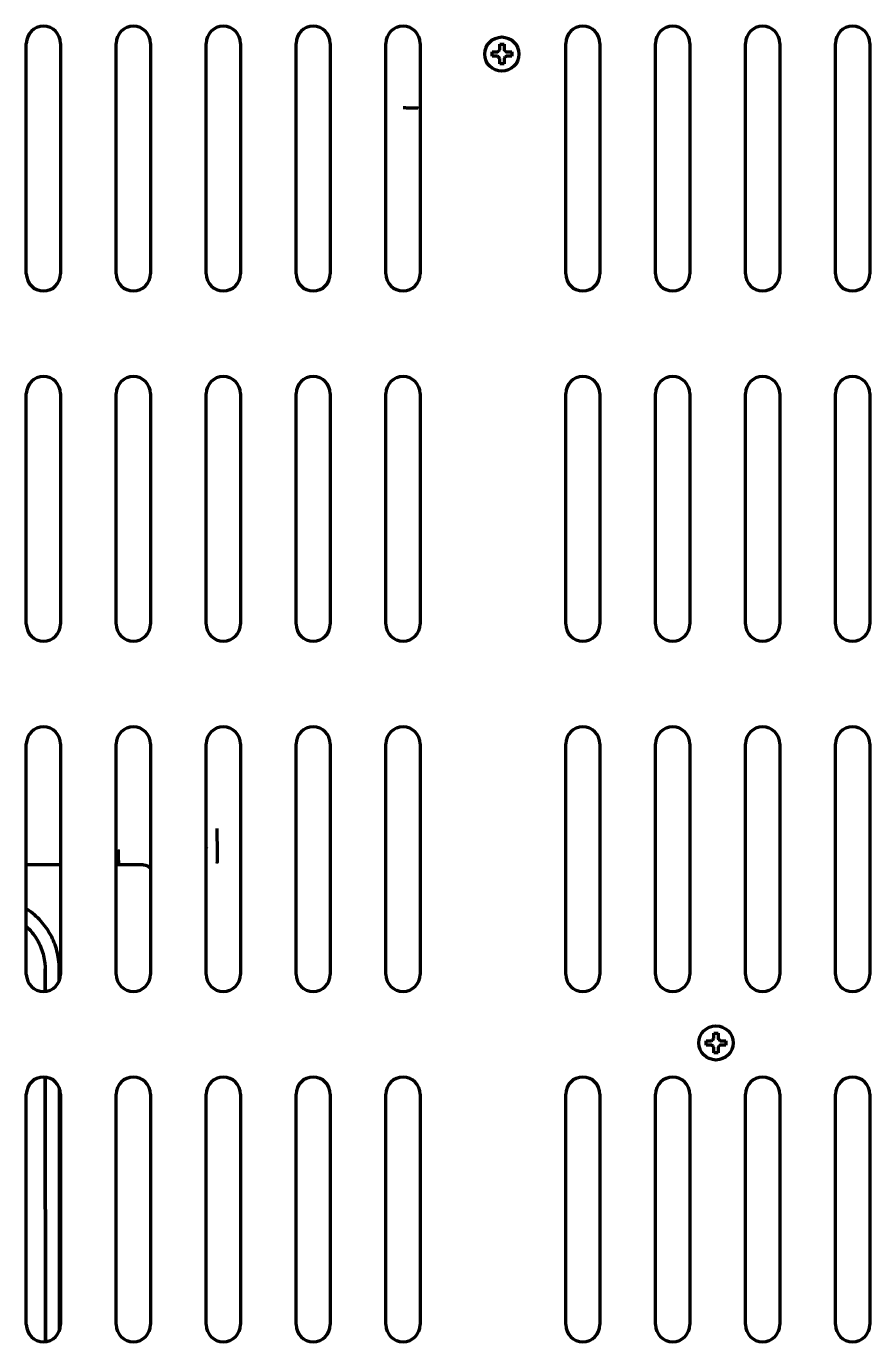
# Model space of a CAD drawing. Header units: inches. Extents: x 904 to 7172, y 213 to 5528.
# Drawn here: x 2987 to 3184, y 4776.6 to 5084 of the extents above; entities that cross this region are included whole.
import ezdxf

# ---------------------------------------------------------------- set-up
doc = ezdxf.new("R2010")
doc.units = ezdxf.units.IN

msp = doc.modelspace()

# ---------------------------------------------------------------- linework, layer by layer
at = {"linetype": 'Continuous', "lineweight": 70}
for p, q in [((2987.04, 5026.17), (2987.04, 5080.03)), ((2995.04, 5080.03), (2995.04, 5026.17)), ((3008.04, 5026.17), (3008.04, 5080.03)), ((3016.04, 5080.03), (3016.04, 5026.17)), ((3029.04, 5026.17), (3029.04, 5080.03)), ((3037.04, 5080.03), (3037.04, 5026.17)), ((3050.04, 5026.17), (3050.04, 5080.03)), ((3058.04, 5080.03), (3058.04, 5026.17)), ((3071.04, 5026.17), (3071.04, 5080.03)), ((3079.04, 5080.03), (3079.04, 5026.17)), ((3113.04, 5026.17), (3113.04, 5080.03)), ((3121.04, 5080.03), (3121.04, 5026.17)), ((3134.04, 5026.17), (3134.04, 5080.03)), ((3142.04, 5080.03), (3142.04, 5026.17)), ((3155.04, 5026.17), (3155.04, 5080.03)), ((3163.04, 5080.03), (3163.04, 5026.17)), ((3176.04, 5026.17), (3176.04, 5080.03)), ((3184.04, 5080.03), (3184.04, 5026.17)), ((3095.82, 5077.53), (3095.82, 5078.03)), ((3095.82, 5077.03), (3095.82, 5077.53)), ((3100.42, 5078.03), (3100.42, 5077.53)), ((3100.42, 5077.53), (3100.42, 5077.03)), ((2987.04, 4944.31), (2987.04, 4998.17)), ((2995.04, 4998.17), (2995.04, 4944.31)), ((3008.04, 4944.31), (3008.04, 4998.17)), ((3016.04, 4998.17), (3016.04, 4944.31)), ((3029.04, 4944.31), (3029.04, 4998.17)), ((3037.04, 4998.17), (3037.04, 4944.31)), ((3050.04, 4944.31), (3050.04, 4998.17)), ((3058.04, 4998.17), (3058.04, 4944.31)), ((3071.04, 4944.31), (3071.04, 4998.17)), ((3079.04, 4998.17), (3079.04, 4944.31)), ((3113.04, 4944.31), (3113.04, 4998.17)), ((3121.04, 4998.17), (3121.04, 4944.31)), ((3134.04, 4944.31), (3134.04, 4998.17)), ((3142.04, 4998.17), (3142.04, 4944.31)), ((3155.04, 4944.31), (3155.04, 4998.17)), ((3163.04, 4998.17), (3163.04, 4944.31)), ((3176.04, 4944.31), (3176.04, 4998.17)), ((3184.04, 4998.17), (3184.04, 4944.31)), ((2987.04, 4862.45), (2987.04, 4916.31)), ((2995.04, 4916.31), (2995.04, 4862.45)), ((3008.04, 4862.45), (3008.04, 4916.31)), ((3016.04, 4916.31), (3016.04, 4862.45)), ((3029.04, 4862.45), (3029.04, 4916.31)), ((3037.04, 4916.31), (3037.04, 4862.45)), ((3050.04, 4862.45), (3050.04, 4916.31)), ((3058.04, 4916.31), (3058.04, 4862.45)), ((3071.04, 4862.45), (3071.04, 4916.31)), ((3079.04, 4916.31), (3079.04, 4862.45)), ((3113.04, 4862.45), (3113.04, 4916.31)), ((3121.04, 4916.31), (3121.04, 4862.45)), ((3134.04, 4862.45), (3134.04, 4916.31)), ((3142.04, 4916.31), (3142.04, 4862.45)), ((3155.04, 4862.45), (3155.04, 4916.31)), ((3163.04, 4916.31), (3163.04, 4862.45)), ((3176.04, 4862.45), (3176.04, 4916.31)), ((3184.04, 4916.31), (3184.04, 4862.45)), ((2987.55, 4888.06), (2987.04, 4888.06)), ((2987.55, 4888.03), (2987.04, 4888.03)), ((2995.04, 4888.03), (2991.87, 4888.03)), ((3008.62, 4888.03), (3008.04, 4888.03)), ((3014.37, 4888.03), (3012.08, 4888.03)), ((3029.12, 4888.03), (3029.04, 4888.03)), ((2991.35, 4863.76), (2991.36, 4858.46)), ((2991.42, 4863.77), (2991.42, 4858.47)), ((2994.72, 4860.89), (2994.72, 4863.77)), ((3145.82, 4846.43), (3145.82, 4846.93)), ((3145.82, 4845.93), (3145.82, 4846.43)), ((3150.42, 4846.93), (3150.42, 4846.43)), ((3150.42, 4846.43), (3150.42, 4845.93)), ((2991.38, 4838.44), (2991.45, 4776.61)), ((2991.45, 4838.43), (2991.52, 4776.62)), ((2987.04, 4780.59), (2987.04, 4834.45)), ((2994.81, 4779.27), (2994.75, 4835.94)), ((2995.04, 4834.45), (2995.04, 4780.59)), ((3008.04, 4780.59), (3008.04, 4834.45)), ((3016.04, 4834.45), (3016.04, 4780.59)), ((3029.04, 4780.59), (3029.04, 4834.45)), ((3037.04, 4834.45), (3037.04, 4780.59)), ((3050.04, 4780.59), (3050.04, 4834.45)), ((3058.04, 4834.45), (3058.04, 4780.59)), ((3071.04, 4780.59), (3071.04, 4834.45)), ((3079.04, 4834.45), (3079.04, 4780.59)), ((3113.04, 4780.59), (3113.04, 4834.45)), ((3121.04, 4834.45), (3121.04, 4780.59)), ((3134.04, 4780.59), (3134.04, 4834.45)), ((3142.04, 4834.45), (3142.04, 4780.59)), ((3155.04, 4780.59), (3155.04, 4834.45)), ((3163.04, 4834.45), (3163.04, 4780.59)), ((3176.04, 4780.59), (3176.04, 4834.45)), ((3184.04, 4834.45), (3184.04, 4780.59))]:
    msp.add_line(p, q, dxfattribs=at)
for centre in [(3098.12, 5077.53), (3148.12, 4846.43)]:
    msp.add_circle(centre, 4, dxfattribs=at)
for centre, start, end in [((2991.04, 5080.03), 0, 180), ((3012.04, 5080.03), 0, 180), ((3033.04, 5080.03), 0, 180), ((3054.04, 5080.03), 0, 180), ((3075.04, 5080.03), 0, 180), ((3117.04, 5080.03), 0, 180), ((3138.04, 5080.03), 0, 180), ((3159.04, 5080.03), 0, 180), ((3180.04, 5080.03), 0, 180), ((2991.04, 5026.17), 180, 0), ((3012.04, 5026.17), 180, 0), ((3033.04, 5026.17), 180, 0), ((3054.04, 5026.17), 180, 0), ((3075.04, 5026.17), 180, 0), ((3117.04, 5026.17), 180, 0), ((3138.04, 5026.17), 180, 0), ((3159.04, 5026.17), 180, 0), ((3180.04, 5026.17), 180, 0), ((2991.04, 4998.17), 0, 180), ((3012.04, 4998.17), 0, 180), ((3033.04, 4998.17), 0, 180), ((3054.04, 4998.17), 0, 180), ((3075.04, 4998.17), 0, 180), ((3117.04, 4998.17), 0, 180), ((3138.04, 4998.17), 0, 180), ((3159.04, 4998.17), 0, 180), ((3180.04, 4998.17), 0, 180), ((2991.04, 4944.31), 180, 0), ((3012.04, 4944.31), 180, 0), ((3033.04, 4944.31), 180, 0), ((3054.04, 4944.31), 180, 0), ((3075.04, 4944.31), 180, 0), ((3117.04, 4944.31), 180, 0), ((3138.04, 4944.31), 180, 0), ((3159.04, 4944.31), 180, 0), ((3180.04, 4944.31), 180, 0), ((2991.04, 4916.31), 0, 180), ((3012.04, 4916.31), 0, 180), ((3033.04, 4916.31), 0, 180), ((3054.04, 4916.31), 0, 180), ((3075.04, 4916.31), 0, 180), ((3117.04, 4916.31), 0, 180), ((3138.04, 4916.31), 0, 180), ((3159.04, 4916.31), 0, 180), ((3180.04, 4916.31), 0, 180), ((2991.04, 4862.45), 180, 0), ((3012.04, 4862.45), 180, 0), ((3033.04, 4862.45), 180, 0), ((3054.04, 4862.45), 180, 0), ((3075.04, 4862.45), 180, 0), ((3117.04, 4862.45), 180, 0), ((3138.04, 4862.45), 180, 0), ((3159.04, 4862.45), 180, 0), ((3180.04, 4862.45), 180, 0), ((2991.04, 4834.45), 0, 180), ((3012.04, 4834.45), 0, 180), ((3033.04, 4834.45), 0, 180), ((3054.04, 4834.45), 0, 180), ((3075.04, 4834.45), 0, 180), ((3117.04, 4834.45), 0, 180), ((3138.04, 4834.45), 0, 180), ((3159.04, 4834.45), 0, 180), ((3180.04, 4834.45), 0, 180), ((2991.04, 4780.59), 180, 0), ((3012.04, 4780.59), 180, 0), ((3033.04, 4780.59), 180, 0), ((3054.04, 4780.59), 180, 0), ((3075.04, 4780.59), 180, 0), ((3117.04, 4780.59), 180, 0), ((3138.04, 4780.59), 180, 0), ((3159.04, 4780.59), 180, 0), ((3180.04, 4780.59), 180, 0)]:
    msp.add_arc(centre, 4, start, end, dxfattribs=at)
msp.add_ellipse((3029.35, 4888.03), major_axis=(-7.55, 2.66), ratio=0.500494, start_param=4.902287, end_param=4.928069, dxfattribs=at)
for points, degree in [([(3097.62, 5078.53), (3097.62, 5078.58), (3097.62, 5078.69), (3097.62, 5078.85), (3097.62, 5079.01), (3097.62, 5079.17), (3097.62, 5079.32), (3097.62, 5079.48), (3097.62, 5079.64), (3097.62, 5079.77), (3097.62, 5079.83)], 3), ([(3097.62, 5079.83), (3097.79, 5079.83), (3098.12, 5079.83), (3098.45, 5079.83), (3098.62, 5079.83)], 3), ([(3097.12, 5077.03), (3097.06, 5077.03), (3096.96, 5077.03), (3096.79, 5077.03), (3096.64, 5077.03), (3096.48, 5077.03), (3096.33, 5077.03), (3096.17, 5077.03), (3096.01, 5077.03), (3095.88, 5077.03), (3095.82, 5077.03)], 3), ([(3097.12, 5078.03), (3097.14, 5078.05), (3097.19, 5078.1), (3097.26, 5078.17), (3097.33, 5078.24), (3097.4, 5078.31), (3097.48, 5078.39), (3097.55, 5078.46), (3097.59, 5078.51), (3097.62, 5078.53)], 3), ([(3097.62, 5076.53), (3097.59, 5076.56), (3097.54, 5076.61), (3097.47, 5076.68), (3097.4, 5076.75), (3097.33, 5076.82), (3097.26, 5076.89), (3097.19, 5076.96), (3097.14, 5077.01), (3097.12, 5077.03)], 3), ([(3098.62, 5078.53), (3098.64, 5078.5), (3098.7, 5078.45), (3098.77, 5078.38), (3098.84, 5078.31), (3098.91, 5078.24), (3098.98, 5078.17), (3099.05, 5078.1), (3099.1, 5078.05), (3099.12, 5078.03)], 3), ([(3099.12, 5077.03), (3099.09, 5077.01), (3099.05, 5076.96), (3098.98, 5076.89), (3098.9, 5076.81), (3098.83, 5076.74), (3098.76, 5076.67), (3098.69, 5076.6), (3098.64, 5076.55), (3098.62, 5076.53)], 3), ([(3098.62, 5076.53), (3098.62, 5076.47), (3098.62, 5076.37), (3098.62, 5076.21), (3098.62, 5076.05), (3098.62, 5075.89), (3098.62, 5075.74), (3098.62, 5075.58), (3098.62, 5075.42), (3098.62, 5075.29), (3098.62, 5075.23)], 3), ([(3099.12, 5078.03), (3099.17, 5078.03), (3099.28, 5078.03), (3099.44, 5078.03), (3099.6, 5078.03), (3099.76, 5078.03), (3099.91, 5078.03), (3100.07, 5078.03), (3100.23, 5078.03), (3100.35, 5078.03), (3100.42, 5078.03)], 3), ([(3098.62, 5075.23), (3098.45, 5075.23), (3098.12, 5075.23), (3097.79, 5075.23), (3097.62, 5075.23)], 3), ([(3029.04, 4891.99), (3029.11, 4892.07), (3029.18, 4892.15), (3029.24, 4892.24)], 3), ([(3008.62, 4888.03), (3008.62, 4888.61)], 1), ([(3147.62, 4847.43), (3147.62, 4847.48), (3147.62, 4847.59), (3147.62, 4847.75), (3147.62, 4847.91), (3147.62, 4848.07), (3147.62, 4848.22), (3147.62, 4848.38), (3147.62, 4848.54), (3147.62, 4848.67), (3147.62, 4848.73)], 3), ([(3147.62, 4848.73), (3147.79, 4848.73), (3148.12, 4848.73), (3148.45, 4848.73), (3148.62, 4848.73)], 3), ([(3147.12, 4845.93), (3147.06, 4845.93), (3146.96, 4845.93), (3146.79, 4845.93), (3146.64, 4845.93), (3146.48, 4845.93), (3146.33, 4845.93), (3146.17, 4845.93), (3146.01, 4845.93), (3145.88, 4845.93), (3145.82, 4845.93)], 3), ([(3147.12, 4846.93), (3147.14, 4846.95), (3147.19, 4847), (3147.26, 4847.07), (3147.33, 4847.14), (3147.4, 4847.21), (3147.48, 4847.29), (3147.55, 4847.36), (3147.59, 4847.41), (3147.62, 4847.43)], 3), ([(3147.62, 4845.43), (3147.59, 4845.46), (3147.54, 4845.51), (3147.47, 4845.58), (3147.4, 4845.65), (3147.33, 4845.72), (3147.26, 4845.79), (3147.19, 4845.86), (3147.14, 4845.91), (3147.12, 4845.93)], 3), ([(3148.62, 4847.43), (3148.64, 4847.4), (3148.7, 4847.35), (3148.77, 4847.28), (3148.84, 4847.21), (3148.91, 4847.14), (3148.98, 4847.07), (3149.05, 4847), (3149.1, 4846.95), (3149.12, 4846.93)], 3), ([(3149.12, 4845.93), (3149.09, 4845.91), (3149.05, 4845.86), (3148.98, 4845.79), (3148.9, 4845.71), (3148.83, 4845.64), (3148.76, 4845.57), (3148.69, 4845.5), (3148.64, 4845.45), (3148.62, 4845.43)], 3), ([(3148.62, 4845.43), (3148.62, 4845.37), (3148.62, 4845.27), (3148.62, 4845.11), (3148.62, 4844.95), (3148.62, 4844.79), (3148.62, 4844.64), (3148.62, 4844.48), (3148.62, 4844.32), (3148.62, 4844.19), (3148.62, 4844.13)], 3), ([(3149.12, 4846.93), (3149.17, 4846.93), (3149.28, 4846.93), (3149.44, 4846.93), (3149.6, 4846.93), (3149.76, 4846.93), (3149.91, 4846.93), (3150.07, 4846.93), (3150.23, 4846.93), (3150.35, 4846.93), (3150.42, 4846.93)], 3), ([(3148.62, 4844.13), (3148.45, 4844.13), (3148.12, 4844.13), (3147.79, 4844.13), (3147.62, 4844.13)], 3)]:
    msp.add_open_spline(points, degree=degree, dxfattribs=at)
for points, knots in [([(3098.62, 5079.83), (3098.62, 5079.63), (3098.62, 5079.42), (3098.62, 5079.09), (3098.62, 5078.98), (3098.62, 5078.76), (3098.62, 5078.64), (3098.62, 5078.53)], [0, 0, 0, 0, 0.5, 0.5, 0.75, 0.75, 1, 1, 1, 1]), ([(3095.82, 5078.03), (3096.02, 5078.03), (3096.23, 5078.03), (3096.56, 5078.03), (3096.67, 5078.03), (3096.89, 5078.03), (3097, 5078.03), (3097.12, 5078.03)], [0, 0, 0, 0, 0.5, 0.5, 0.75, 0.75, 1, 1, 1, 1]), ([(3097.62, 5075.23), (3097.62, 5075.43), (3097.62, 5075.64), (3097.62, 5075.97), (3097.62, 5076.08), (3097.62, 5076.3), (3097.62, 5076.41), (3097.62, 5076.53)], [0, 0, 0, 0, 0.5, 0.5, 0.75, 0.75, 1, 1, 1, 1]), ([(3100.42, 5077.03), (3100.22, 5077.03), (3100.01, 5077.03), (3099.68, 5077.03), (3099.57, 5077.03), (3099.35, 5077.03), (3099.23, 5077.03), (3099.12, 5077.03)], [0, 0, 0, 0, 0.5, 0.5, 0.75, 0.75, 1, 1, 1, 1]), ([(3075.1, 5065.02), (3075.25, 5065.02), (3075.41, 5065.02), (3075.64, 5065.02), (3075.71, 5065.01), (3075.86, 5065.01), (3075.94, 5065.01), (3076.32, 5065.01), (3076.62, 5065), (3077.07, 5064.99), (3077.22, 5064.99), (3077.51, 5064.98), (3077.66, 5064.98), (3077.95, 5064.97), (3078.1, 5064.96), (3078.38, 5064.95), (3078.53, 5064.94), (3078.67, 5064.93)], [0, 0, 0, 0, 0.125, 0.125, 0.1875, 0.1875, 0.25, 0.25, 0.5, 0.5, 0.625, 0.625, 0.75, 0.75, 0.875, 0.875, 1, 1, 1, 1]), ([(3031.52, 4896.5), (3031.52, 4896.44), (3031.52, 4896.37), (3031.52, 4896.29), (3031.53, 4896.28), (3031.53, 4896.27), (3031.53, 4896.25), (3031.53, 4896.2), (3031.53, 4896.02), (3031.53, 4895.86), (3031.54, 4895.47), (3031.55, 4894.96), (3031.56, 4894.45), (3031.57, 4894.08), (3031.57, 4893.96), (3031.57, 4893.77), (3031.57, 4893.71), (3031.57, 4893.59), (3031.58, 4893.53), (3031.58, 4893.23), (3031.58, 4892.99), (3031.59, 4892.53), (3031.59, 4892.31), (3031.6, 4891.88), (3031.6, 4891.67), (3031.6, 4891.41), (3031.6, 4891.36), (3031.6, 4891.26), (3031.6, 4891.11), (3031.6, 4890.97), (3031.6, 4890.69), (3031.61, 4890.34), (3031.6, 4890.03), (3031.6, 4889.81), (3031.6, 4889.74), (3031.6, 4889.63), (3031.6, 4889.6), (3031.6, 4889.53), (3031.6, 4889.5), (3031.6, 4889.34), (3031.6, 4889.23), (3031.59, 4889.03), (3031.59, 4888.93), (3031.59, 4888.78), (3031.58, 4888.71), (3031.58, 4888.64), (3031.58, 4888.63), (3031.58, 4888.6), (3031.58, 4888.57), (3031.57, 4888.54), (3031.57, 4888.49), (3031.56, 4888.48), (3031.56, 4888.47)], [0, 0, 0, 0, 0.015625, 0.017578, 0.017578, 0.019531, 0.019531, 0.023438, 0.03125, 0.0625, 0.0625, 0.125, 0.1875, 0.1875, 0.21875, 0.21875, 0.234375, 0.234375, 0.25, 0.25, 0.3125, 0.3125, 0.375, 0.375, 0.4375, 0.4375, 0.453125, 0.453125, 0.46875, 0.5, 0.5, 0.5625, 0.625, 0.625, 0.65625, 0.65625, 0.671875, 0.671875, 0.6875, 0.6875, 0.75, 0.75, 0.8125, 0.8125, 0.875, 0.875, 0.890625, 0.890625, 0.90625, 0.9375, 0.9375, 1, 1, 1, 1]), ([(3008.62, 4888.61), (3008.62, 4888.62), (3008.62, 4888.64), (3008.62, 4888.72), (3008.61, 4888.78), (3008.61, 4888.93), (3008.61, 4889.03), (3008.6, 4889.25), (3008.6, 4889.37), (3008.59, 4889.65), (3008.58, 4889.8), (3008.57, 4890.13), (3008.57, 4890.3), (3008.56, 4890.66), (3008.55, 4890.84), (3008.54, 4891.22), (3008.53, 4891.42), (3008.53, 4891.61)], [0, 0, 0, 0, 0.125, 0.125, 0.25, 0.25, 0.375, 0.375, 0.5, 0.5, 0.625, 0.625, 0.75, 0.75, 0.875, 0.875, 1, 1, 1, 1]), ([(2991.87, 4888.03), (2991.87, 4888.03), (2991.86, 4888.03), (2991.84, 4888.03), (2991.82, 4888.03), (2991.81, 4888.03), (2991.79, 4888.03), (2991.77, 4888.03), (2991.75, 4888.03), (2991.73, 4888.03), (2991.72, 4888.03), (2991.7, 4888.03), (2991.68, 4888.03), (2991.66, 4888.03), (2991.64, 4888.03), (2991.62, 4888.03), (2991.6, 4888.03), (2991.58, 4888.03), (2991.57, 4888.03), (2991.55, 4888.03), (2991.53, 4888.03), (2991.51, 4888.03), (2991.49, 4888.03), (2991.47, 4888.03), (2991.45, 4888.03), (2991.43, 4888.03), (2991.4, 4888.03), (2991.38, 4888.03), (2991.36, 4888.03), (2991.34, 4888.03), (2991.32, 4888.03), (2991.3, 4888.03), (2991.28, 4888.03), (2991.26, 4888.03), (2991.24, 4888.03), (2991.21, 4888.03), (2991.19, 4888.03), (2991.17, 4888.03), (2991.15, 4888.03), (2991.13, 4888.03), (2991.1, 4888.03), (2991.08, 4888.03), (2991.06, 4888.03), (2991.04, 4888.03), (2991.01, 4888.03), (2990.99, 4888.03), (2990.97, 4888.03), (2990.95, 4888.03), (2990.92, 4888.03), (2990.9, 4888.03), (2990.88, 4888.03), (2990.85, 4888.03), (2990.83, 4888.03), (2990.81, 4888.03), (2990.78, 4888.03), (2990.76, 4888.03), (2990.73, 4888.03), (2990.71, 4888.03), (2990.69, 4888.03), (2990.66, 4888.03), (2990.64, 4888.03), (2990.61, 4888.03), (2990.59, 4888.03), (2990.57, 4888.03), (2990.54, 4888.03), (2990.52, 4888.03), (2990.49, 4888.03), (2990.47, 4888.03), (2990.44, 4888.03), (2990.42, 4888.03), (2990.39, 4888.03), (2990.37, 4888.03), (2990.34, 4888.03), (2990.32, 4888.03), (2990.29, 4888.03), (2990.27, 4888.03), (2990.24, 4888.03), (2990.22, 4888.03), (2990.19, 4888.03), (2990.17, 4888.03), (2990.14, 4888.03), (2990.12, 4888.03), (2990.09, 4888.03), (2990.07, 4888.03), (2990.04, 4888.03), (2990.02, 4888.03), (2989.9, 4888.03), (2989.7, 4888.03), (2989.4, 4888.03), (2989.1, 4888.03), (2988.87, 4888.03), (2988.72, 4888.03), (2988.65, 4888.03), (2988.58, 4888.03), (2988.52, 4888.03), (2988.45, 4888.03), (2988.38, 4888.03), (2988.31, 4888.03), (2988.24, 4888.03), (2988.17, 4888.03), (2988.1, 4888.03), (2988.03, 4888.03), (2987.96, 4888.03), (2987.89, 4888.03), (2987.82, 4888.03), (2987.75, 4888.03), (2987.68, 4888.03), (2987.61, 4888.03), (2987.57, 4888.03), (2987.55, 4888.03)], [0, 0, 0, 0, 0.006388, 0.012765, 0.019131, 0.025487, 0.031832, 0.038167, 0.044492, 0.050807, 0.057112, 0.063407, 0.069692, 0.075967, 0.082233, 0.088489, 0.094736, 0.100974, 0.107202, 0.113421, 0.11963, 0.125831, 0.132023, 0.138205, 0.144379, 0.150543, 0.156699, 0.162846, 0.168984, 0.175113, 0.181234, 0.187346, 0.193449, 0.199543, 0.205629, 0.211707, 0.217775, 0.223835, 0.229887, 0.23593, 0.241964, 0.24799, 0.254008, 0.260017, 0.266017, 0.272009, 0.277992, 0.283967, 0.289933, 0.295891, 0.30184, 0.307781, 0.313713, 0.319636, 0.325551, 0.331457, 0.337355, 0.343244, 0.349124, 0.354996, 0.360859, 0.366713, 0.372559, 0.378396, 0.384224, 0.390043, 0.395854, 0.401656, 0.407449, 0.413233, 0.419008, 0.424774, 0.430531, 0.436279, 0.442019, 0.447749, 0.45347, 0.459182, 0.464885, 0.470579, 0.476264, 0.48194, 0.487606, 0.493263, 0.498911, 0.50455, 0.51018, 0.573392, 0.635867, 0.697592, 0.758559, 0.772216, 0.785843, 0.79944, 0.813006, 0.826543, 0.84005, 0.853529, 0.866978, 0.8804, 0.893793, 0.907159, 0.920498, 0.933811, 0.947098, 0.960359, 0.973597, 0.98681, 1, 1, 1, 1]), ([(3012.08, 4888.03), (3012.07, 4888.03), (3012.05, 4888.03), (3012.02, 4888.03), (3011.99, 4888.03), (3011.96, 4888.03), (3011.93, 4888.03), (3011.9, 4888.03), (3011.87, 4888.03), (3011.84, 4888.03), (3011.81, 4888.03), (3011.78, 4888.03), (3011.75, 4888.03), (3011.72, 4888.03), (3011.69, 4888.03), (3011.66, 4888.03), (3011.63, 4888.03), (3011.6, 4888.03), (3011.57, 4888.03), (3011.54, 4888.03), (3011.51, 4888.03), (3011.49, 4888.03), (3011.46, 4888.03), (3011.43, 4888.03), (3011.4, 4888.03), (3011.37, 4888.03), (3011.34, 4888.03), (3011.31, 4888.03), (3011.28, 4888.03), (3011.25, 4888.03), (3011.22, 4888.03), (3011.19, 4888.03), (3011.16, 4888.03), (3011.13, 4888.03), (3011.11, 4888.03), (3011.08, 4888.03), (3011.05, 4888.03), (3011.02, 4888.03), (3010.99, 4888.03), (3010.96, 4888.03), (3010.93, 4888.03), (3010.9, 4888.03), (3010.88, 4888.03), (3010.85, 4888.03), (3010.82, 4888.03), (3010.79, 4888.03), (3010.76, 4888.03), (3010.73, 4888.03), (3010.7, 4888.03), (3010.68, 4888.03), (3010.65, 4888.03), (3010.62, 4888.03), (3010.59, 4888.03), (3010.56, 4888.03), (3010.53, 4888.03), (3010.51, 4888.03), (3010.48, 4888.03), (3010.45, 4888.03), (3010.42, 4888.03), (3010.39, 4888.03), (3010.37, 4888.03), (3010.34, 4888.03), (3010.31, 4888.03), (3010.28, 4888.03), (3010.25, 4888.03), (3010.23, 4888.03), (3010.2, 4888.03), (3010.16, 4888.03), (3010.11, 4888.03), (3010.06, 4888.03), (3010, 4888.03), (3009.95, 4888.03), (3009.89, 4888.03), (3009.84, 4888.03), (3009.79, 4888.03), (3009.74, 4888.03), (3009.68, 4888.03), (3009.63, 4888.03), (3009.59, 4888.03), (3009.54, 4888.03), (3009.49, 4888.03), (3009.44, 4888.03), (3009.39, 4888.03), (3009.35, 4888.03), (3009.3, 4888.03), (3009.26, 4888.03), (3009.22, 4888.03), (3009.17, 4888.03), (3009.13, 4888.03), (3009.09, 4888.03), (3009.05, 4888.03), (3009.01, 4888.03), (3008.97, 4888.03), (3008.93, 4888.03), (3008.89, 4888.03), (3008.86, 4888.03), (3008.82, 4888.03), (3008.78, 4888.03), (3008.75, 4888.03), (3008.72, 4888.03), (3008.68, 4888.03), (3008.65, 4888.03), (3008.63, 4888.03), (3008.62, 4888.03)], [0, 0, 0, 0, 0.00723, 0.01445, 0.021662, 0.028866, 0.036062, 0.04325, 0.050432, 0.057607, 0.064775, 0.071939, 0.079097, 0.08625, 0.093399, 0.100543, 0.107685, 0.114823, 0.121958, 0.129092, 0.136223, 0.143353, 0.150482, 0.157611, 0.16474, 0.171869, 0.178999, 0.18613, 0.193263, 0.200398, 0.207535, 0.214676, 0.221819, 0.228967, 0.236119, 0.243276, 0.250438, 0.257605, 0.264779, 0.271959, 0.279145, 0.286339, 0.293541, 0.300751, 0.307969, 0.315197, 0.322433, 0.32968, 0.336936, 0.344204, 0.351482, 0.358772, 0.366074, 0.373387, 0.380714, 0.388054, 0.395407, 0.402774, 0.410155, 0.417551, 0.424961, 0.432388, 0.43983, 0.447288, 0.454762, 0.462254, 0.469763, 0.47729, 0.492896, 0.508423, 0.523876, 0.539258, 0.55457, 0.569818, 0.585005, 0.600133, 0.615207, 0.63023, 0.645205, 0.660136, 0.675027, 0.689881, 0.704703, 0.719495, 0.734261, 0.749006, 0.763732, 0.778445, 0.793147, 0.807842, 0.822535, 0.837228, 0.851926, 0.866633, 0.881352, 0.896087, 0.910842, 0.925621, 0.940427, 0.955265, 0.970137, 0.985047, 1, 1, 1, 1]), ([(3014.37, 4888.03), (3014.46, 4888.03), (3014.56, 4888.02), (3014.75, 4887.99), (3014.84, 4887.97), (3014.97, 4887.94), (3015, 4887.93), (3015.12, 4887.88), (3015.21, 4887.85), (3015.38, 4887.76), (3015.46, 4887.71), (3015.57, 4887.63), (3015.59, 4887.61), (3015.69, 4887.53), (3015.76, 4887.47), (3015.89, 4887.33), (3015.95, 4887.25), (3016.02, 4887.16), (3016.03, 4887.14), (3016.04, 4887.12)], [0, 0, 0, 0, 0.145139, 0.145139, 0.2899, 0.2899, 0.339732, 0.339732, 0.484872, 0.484872, 0.629636, 0.629636, 0.679464, 0.679464, 0.824614, 0.824614, 0.969391, 0.969391, 1, 1, 1, 1]), ([(2994.72, 4863.77), (2994.72, 4864.51), (2994.58, 4866.56), (2993.72, 4869.88), (2991.81, 4873.43), (2989.47, 4876.02), (2987.77, 4877.31), (2987.1, 4877.74)], [0, 0, 0, 0, 0.132573, 0.373572, 0.614973, 0.856376, 1, 1, 1, 1]), ([(2987.1, 4873.58), (2987.74, 4873), (2989.12, 4871.46), (2990.69, 4868.58), (2991.34, 4865.8), (2991.42, 4864.19), (2991.42, 4863.77)], [0, 0, 0, 0, 0.233573, 0.558852, 0.88413, 1, 1, 1, 1]), ([(3148.62, 4848.73), (3148.62, 4848.53), (3148.62, 4848.32), (3148.62, 4847.99), (3148.62, 4847.88), (3148.62, 4847.66), (3148.62, 4847.54), (3148.62, 4847.43)], [0, 0, 0, 0, 0.5, 0.5, 0.75, 0.75, 1, 1, 1, 1]), ([(3145.82, 4846.93), (3146.02, 4846.93), (3146.23, 4846.93), (3146.56, 4846.93), (3146.67, 4846.93), (3146.89, 4846.93), (3147, 4846.93), (3147.12, 4846.93)], [0, 0, 0, 0, 0.5, 0.5, 0.75, 0.75, 1, 1, 1, 1]), ([(3147.62, 4844.13), (3147.62, 4844.33), (3147.62, 4844.54), (3147.62, 4844.87), (3147.62, 4844.98), (3147.62, 4845.2), (3147.62, 4845.31), (3147.62, 4845.43)], [0, 0, 0, 0, 0.5, 0.5, 0.75, 0.75, 1, 1, 1, 1]), ([(3150.42, 4845.93), (3150.22, 4845.93), (3150.01, 4845.93), (3149.68, 4845.93), (3149.57, 4845.93), (3149.35, 4845.93), (3149.23, 4845.93), (3149.12, 4845.93)], [0, 0, 0, 0, 0.5, 0.5, 0.75, 0.75, 1, 1, 1, 1])]:
    msp.add_open_spline(points, degree=3, knots=knots, dxfattribs=at)

doc.saveas('drawing.dxf')
